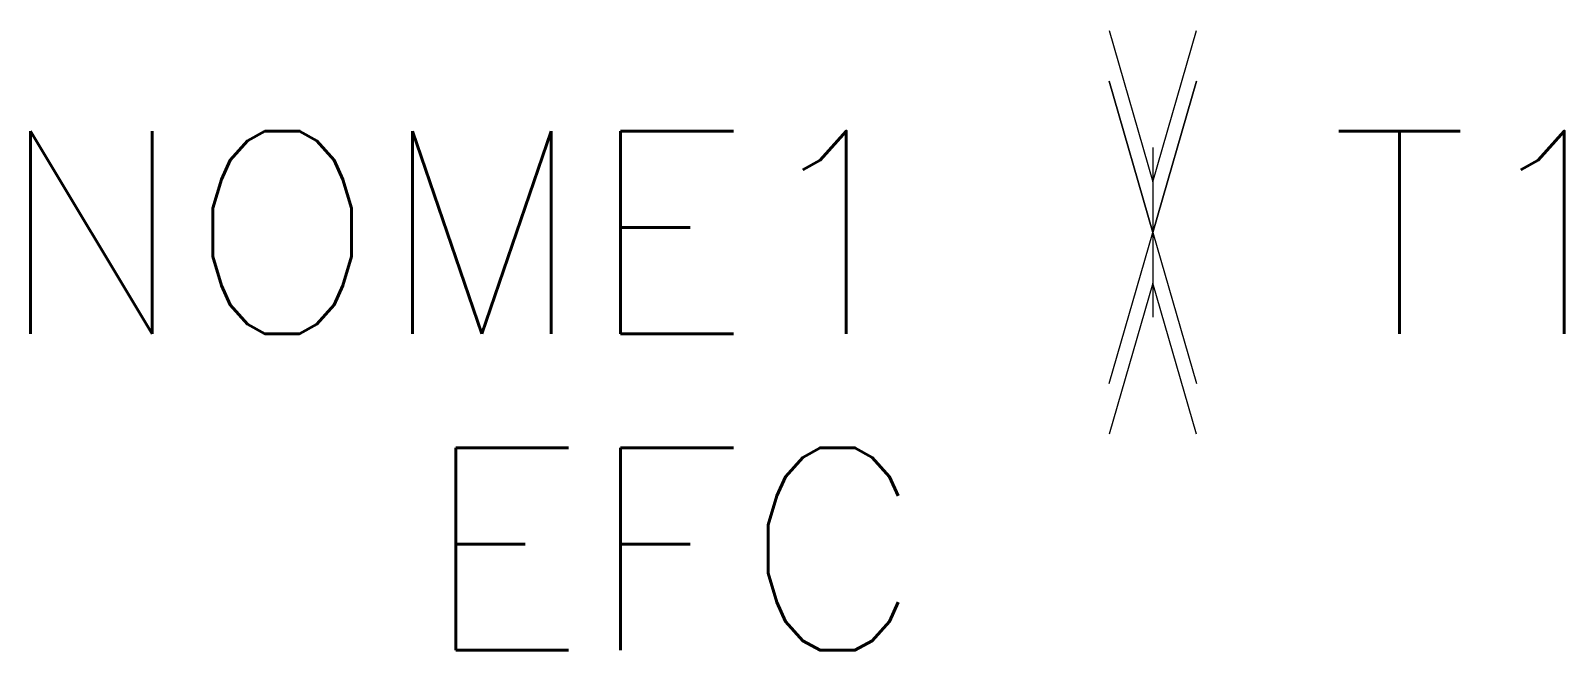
# Model space of a CAD drawing. Header units: millimetres. Extents: x -11.1 to 4.1, y -5 to 1.2.
import ezdxf
from ezdxf.enums import TextEntityAlignment as Align

# ---------------------------------------------------------------- set-up
doc = ezdxf.new("R2010")
doc.units = ezdxf.units.MM
doc.header["$LTSCALE"] = 10
doc.styles.add('ROMANS', font='romans.shx')

msp = doc.modelspace()

# ---------------------------------------------------------------- linework, layer by layer
msp.add_line((0, 0), (0, -1.676))
for points in [[(-0.431, 1.154), (0, -0.338), (0.431, 1.154)], [(-0.431, 0.654), (0, -0.838), (0.431, 0.654)], [(-0.431, -2.329), (0, -0.838), (-0.431, 0.654)], [(0.431, 0.654), (0, -0.838), (0.431, -2.329)], [(0.431, -2.829), (0, -1.338), (-0.431, -2.829)]]:
    msp.add_lwpolyline(points)

# ---------------------------------------------------------------- texts
at = {"color": 7, "lineweight": -3, "style": 'ROMANS'}
for tag, p in [('NOME1', (-2.259, -0.838)), ('EFC', (-2.259, -3.964))]:
    msp.add_attdef(tag, text='', height=2, dxfattribs=at).set_placement(p, align=Align.MIDDLE_RIGHT)
msp.add_attdef('T1', text='', height=2, dxfattribs=at).set_placement((1.75, -0.838), align=Align.MIDDLE_LEFT)

doc.saveas('drawing.dxf')
